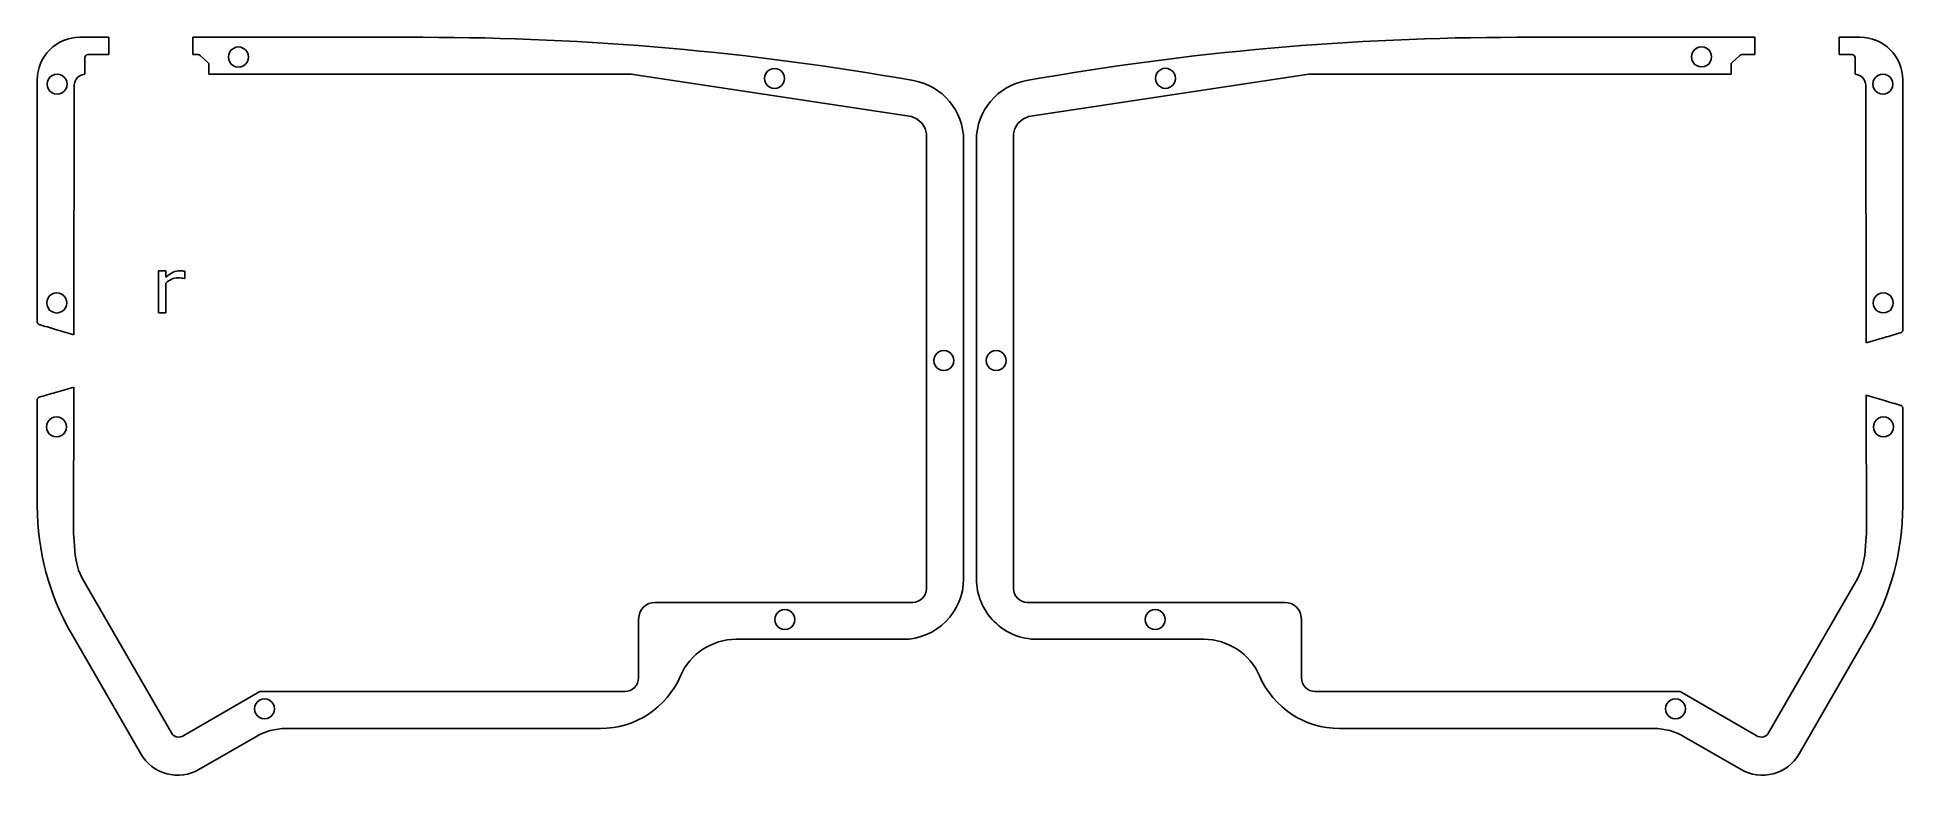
# Model space of a CAD drawing. Extents: x 0 to 308, y 0 to 122.
import ezdxf

# ---------------------------------------------------------------- set-up
doc = ezdxf.new("R2010")
doc.units = 0
doc.layers.add('Layer_1', color=7, linetype='CONTINUOUS')

msp = doc.modelspace()

# ---------------------------------------------------------------- linework, layer by layer
at = {"layer": 'Layer_1', "color": 7}
for points in [[(7.13285, 121.842896), (11.906052, 121.842896)], [(11.906052, 121.842896), (11.906052, 119.001359)], [(25.806035, 121.842896), (63.766131, 121.842896)], [(25.806035, 119.001359), (25.806035, 121.842896)], [(283.420842, 121.844359), (244.161931, 121.844359)], [(283.420842, 121.844359), (283.420842, 119.002822)], [(297.320825, 119.002822), (297.320825, 121.844359)], [(300.795213, 121.844359), (297.320825, 121.844359)], [(6.161235, 64.151251), (6.126731, 40.010326), (6.194678, 38.766785), (6.260454, 37.925649), (6.393272, 36.423135), (6.663022, 35.081329), (6.952354, 33.98196), (7.556574, 32.610812), (22.266226, 7.104664), (22.456311, 6.861804), (22.709138, 6.646539), (23.020648, 6.491176), (23.367146, 6.422437), (23.710627, 6.444397), (24.026034, 6.538166), (24.278102, 6.666568), (36.835776, 13.936171), (97.034277, 13.936171), (97.456734, 13.97869), (97.890449, 14.113178), (98.282487, 14.325823), (98.623307, 14.606969), (98.904447, 14.947805), (99.117101, 15.339837), (99.250636, 15.770473), (99.294104, 16.170363), (99.295162, 25.891091), (99.375209, 26.480158), (99.535978, 26.998635), (99.784043, 27.455967), (100.113195, 27.854985), (100.512215, 28.184126), (100.969539, 28.432199), (101.474678, 28.588832), (102.060534, 28.647808), (144.516736, 28.647834), (144.956293, 28.686199), (145.395134, 28.822274), (145.78717, 29.034919), (146.127988, 29.316065), (146.409131, 29.656874), (146.621785, 30.048934), (146.754027, 30.475415), (146.805893, 30.908908), (146.805865, 105.896943), (146.544575, 106.811456), (146.060318, 107.646379), (145.257902, 108.348458), (144.334931, 108.793003), (98.064894, 115.754158), (28.446031, 115.74548), (28.446031, 117.305615)], [(7.967242, 118.501361), (7.967242, 115.737886)], [(11.906052, 119.001359), (8.46724, 119.001359)], [(26.647218, 119.001359), (25.806035, 119.001359)], [(28.284688, 117.673465), (26.985874, 118.869208)], [(279.482029, 115.746948), (279.482029, 117.307078)], [(279.643374, 117.674925), (280.942186, 118.870668)], [(281.280844, 119.002822), (283.420842, 119.002822)], [(297.320825, 119.002822), (299.460823, 119.002822)], [(299.960821, 118.502821), (299.960821, 115.739349)], [(0.132856, 74.853422), (0.132856, 114.842905)], [(6.232413, 113.953766), (6.173586, 72.793591)], [(7.967242, 115.737886), (7.68817, 115.709833), (7.343834, 115.603206), (7.032274, 115.43437), (6.762074, 115.211636), (6.539957, 114.942537), (6.372605, 114.634244), (6.267351, 114.295202), (6.232413, 113.953766)], [(163.593132, 108.794463), (209.863169, 115.755621)], [(209.863169, 115.755621), (279.482029, 115.746943)], [(299.960821, 115.739349), (300.239893, 115.711296), (300.584229, 115.604666), (300.895789, 115.43583), (301.165989, 115.213096), (301.388106, 114.944), (301.555458, 114.635708), (301.660711, 114.296663), (301.69565, 113.955229)], [(301.69565, 113.955229), (301.756419, 71.436412)], [(307.795206, 73.504446), (307.795206, 114.844366)], [(161.867745, 107.64784), (162.670161, 108.349921)], [(162.670161, 108.349921), (163.593132, 108.794463)], [(152.905858, 104.858865), (152.905858, 32.547788)], [(155.022205, 104.860328), (155.022205, 32.54927)], [(161.122169, 30.910363), (161.122198, 105.898404)], [(161.122198, 105.898404), (161.383488, 106.812916)], [(161.383488, 106.812916), (161.867745, 107.64784)], [(301.785859, 71.445037), (301.756419, 71.436306)], [(0.132856, 44.516227), (0.132856, 62.091578)], [(301.768757, 62.802724), (301.801329, 40.011807)], [(307.795206, 44.517709), (307.795206, 60.743078)], [(301.801329, 40.011807), (301.733384, 38.768267)], [(301.667609, 37.927105), (301.534791, 36.424591)], [(301.733384, 38.768267), (301.667609, 37.927105)], [(300.975709, 33.983415), (300.371488, 32.612267)], [(301.265041, 35.082784), (300.975709, 33.983415)], [(301.534791, 36.424591), (301.265041, 35.082784)], [(161.174036, 30.47687), (161.122169, 30.910363)], [(300.371488, 32.612267), (285.661836, 7.10612)], [(161.306277, 30.050389), (161.174036, 30.47687)], [(161.518931, 29.658356), (161.306277, 30.050389)], [(161.800074, 29.31752), (161.518931, 29.658356)], [(162.140892, 29.036374), (161.800074, 29.31752)], [(162.532929, 28.823729), (162.140892, 29.036374)], [(162.97177, 28.687654), (162.532929, 28.823729)], [(163.411327, 28.649289), (162.97177, 28.687654)], [(205.867529, 28.649263), (163.411327, 28.649289)], [(206.453384, 28.590287), (205.867529, 28.649263)], [(206.958524, 28.433654), (206.453384, 28.590287)], [(207.415847, 28.185608), (206.958524, 28.433654)], [(207.814868, 27.85644), (207.415847, 28.185608)], [(208.14402, 27.457422), (207.814868, 27.85644)], [(208.392085, 27.00009), (208.14402, 27.457422)], [(208.552853, 26.48164), (208.392085, 27.00009)], [(208.632821, 25.892546), (208.552853, 26.48164)], [(208.633959, 16.171845), (208.6329, 25.892546)], [(17.224626, 3.63651), (5.749703, 23.533735)], [(142.905869, 22.54782), (115.39482, 22.54782)], [(165.022194, 22.549275), (192.533243, 22.549275)], [(290.703437, 3.637992), (302.17836, 23.535191)], [(208.677427, 15.771928), (208.633959, 16.171845)], [(208.810962, 15.341293), (208.677427, 15.771928)], [(209.023615, 14.94926), (208.810962, 15.341293)], [(209.304756, 14.60845), (209.023615, 14.94926)], [(209.645576, 14.327305), (209.304756, 14.60845)], [(210.037614, 14.114633), (209.645576, 14.327305)], [(210.471329, 13.980145), (210.037614, 14.114633)], [(210.893786, 13.937627), (210.471329, 13.980145)], [(271.092287, 13.937627), (210.893786, 13.937627)], [(283.64996, 6.668023), (271.092287, 13.937627)], [(36.149726, 6.490646), (26.795501, 1.075505)], [(93.018555, 7.836183), (41.159759, 7.836183)], [(214.909508, 7.837639), (266.768304, 7.837639)], [(271.778337, 6.492102), (281.132561, 1.07696)], [(283.902029, 6.539621), (283.64996, 6.668023)], [(284.217433, 6.445826), (283.902029, 6.539621)], [(284.560917, 6.423892), (284.217433, 6.445853)], [(284.907415, 6.492631), (284.560917, 6.423892)], [(285.218924, 6.647994), (284.907415, 6.492631)], [(285.471752, 6.863285), (285.218924, 6.647994)], [(285.661836, 7.10612), (285.471752, 6.863285)]]:
    msp.add_lwpolyline(points, dxfattribs=at)
for points in [[(34.946024, 118.596087)], [(276.282035, 118.59755)], [(5.032622, 114.101234)], [(123.381045, 115.075743)], [(187.847015, 115.077204)], [(306.195437, 114.102694)], [(4.981057, 78.022413)], [(306.247001, 78.023868)], [(151.305874, 68.517559)], [(159.922185, 68.519014)], [(4.951831, 57.57242)], [(306.276227, 57.573902)], [(125.072226, 25.797825)], [(186.155832, 25.79928)], [(39.2512, 11.086189)], [(271.976859, 11.087644)]]:
    msp.add_lwpolyline(points, close=True, dxfattribs=at)
at = {"layer": 'Layer_1', "color": 1}
for points in [[(20.147488, 83.324289), (21.313295, 83.324289)], [(20.147488, 76.397576), (20.147488, 83.324289)], [(21.313295, 83.324289), (21.313295, 82.301092)], [(24.469693, 83.249888), (24.469693, 82.053045)], [(21.313295, 81.315122), (21.313295, 76.397576)], [(24.469693, 82.053045), (24.407674, 82.053045)], [(21.313295, 76.397576), (20.147488, 76.397576)]]:
    msp.add_lwpolyline(points, dxfattribs=at)
at = {"layer": 'Layer_1', "color": 7}
for points in [[(7.13285, 121.842896), (5.276337, 121.842897), (3.495861, 121.1054), (2.183107, 119.792647)], [(32.470836, 120.025578), (31.960228, 119.730687), (31.645792, 119.185732), (31.646028, 118.596087)], [(34.121216, 120.025578), (33.610607, 120.320468), (32.981444, 120.320468), (32.470836, 120.025578)], [(34.946024, 118.596087), (34.94626, 119.185732), (34.631824, 119.730687), (34.121216, 120.025578)], [(144.657218, 114.704298), (117.955402, 119.454133), (90.887118, 121.842896), (63.766131, 121.842896)], [(244.161931, 121.844359), (217.040945, 121.844358), (189.97266, 119.455595), (163.270845, 114.705759)], [(273.806847, 120.027041), (273.296239, 119.73215), (272.981803, 119.187195), (272.982039, 118.59755)], [(275.457227, 120.027041), (274.946619, 120.321931), (274.317455, 120.321931), (273.806847, 120.027041)], [(276.282035, 118.59755), (276.282271, 119.187195), (275.967835, 119.73215), (275.457227, 120.027041)], [(305.744956, 119.794109), (304.432203, 121.106863), (302.651727, 121.84436), (300.795213, 121.844359)], [(2.183107, 119.792647), (0.870354, 118.479894), (0.132857, 116.699419), (0.132856, 114.842905)], [(8.46724, 119.001359), (8.191099, 119.001359), (7.967242, 118.777502), (7.967242, 118.501361)], [(26.985874, 118.869208), (26.893568, 118.954188), (26.772686, 119.001359), (26.647218, 119.001359)], [(28.446031, 117.305615), (28.446032, 117.445393), (28.387523, 117.578791), (28.284688, 117.673465)], [(31.646028, 118.596087), (31.645792, 118.006442), (31.960228, 117.461487), (32.470836, 117.166596)], [(32.470836, 117.166596), (32.981444, 116.871705), (33.610607, 116.871705), (34.121216, 117.166596)], [(34.121216, 117.166596), (34.631824, 117.461487), (34.94626, 118.006442), (34.946024, 118.596087)], [(272.982039, 118.59755), (272.981803, 118.007905), (273.296239, 117.46295), (273.806847, 117.168059)], [(273.806847, 117.168059), (274.317455, 116.873168), (274.946619, 116.873168), (275.457227, 117.168059)], [(275.457227, 117.168059), (275.967835, 117.46295), (276.282271, 118.007905), (276.282035, 118.59755)], [(279.643374, 117.674925), (279.54054, 117.580252), (279.48203, 117.446856), (279.482029, 117.307078)], [(281.280844, 119.002822), (281.155375, 119.002822), (281.034492, 118.95565), (280.942186, 118.870668)], [(299.814376, 118.856375), (299.720608, 118.950143), (299.593431, 119.002822), (299.460823, 119.002822)], [(299.960821, 118.502821), (299.960821, 118.635429), (299.908143, 118.762606), (299.814376, 118.856375)], [(307.795206, 114.844366), (307.795207, 116.70088), (307.05771, 118.481356), (305.744956, 119.794109)], [(2.557434, 115.530725), (2.046826, 115.235834), (1.73239, 114.690879), (1.732626, 114.101234)], [(1.732626, 114.101234), (1.73239, 113.511589), (2.046826, 112.966634), (2.557434, 112.671743)], [(4.207814, 115.530725), (3.697206, 115.825615), (3.068042, 115.825615), (2.557434, 115.530725)], [(5.032622, 114.101234), (5.032858, 114.690879), (4.718422, 115.235834), (4.207814, 115.530725)], [(4.207814, 112.671743), (4.718422, 112.966634), (5.032858, 113.511589), (5.032622, 114.101234)], [(120.906047, 116.504684), (120.395536, 116.20994), (120.081048, 115.665231), (120.081048, 115.075743)], [(120.081048, 115.075743), (120.081048, 114.486256), (120.395536, 113.941547), (120.906047, 113.646803)], [(122.556046, 116.504684), (122.045534, 116.799428), (121.416559, 116.799428), (120.906047, 116.504684)], [(123.381045, 115.075743), (123.381045, 115.665231), (123.066557, 116.20994), (122.556046, 116.504684)], [(122.556046, 113.646803), (123.066557, 113.941547), (123.381045, 114.486256), (123.381045, 115.075743)], [(152.905858, 104.858865), (152.905858, 109.706096), (149.429533, 113.855378), (144.657218, 114.704298)], [(163.270845, 114.705759), (158.498531, 113.856838), (155.022206, 109.707559), (155.022205, 104.860328)], [(185.372016, 116.506145), (184.861504, 116.211401), (184.547016, 115.666692), (184.547016, 115.077204)], [(184.547016, 115.077204), (184.547016, 114.487716), (184.861504, 113.943007), (185.372016, 113.648263)], [(187.022015, 116.506145), (186.511504, 116.800889), (185.882527, 116.800889), (185.372016, 116.506145)], [(187.847015, 115.077204), (187.847015, 115.666692), (187.532527, 116.211401), (187.022015, 116.506145)], [(187.022015, 113.648263), (187.532527, 113.943007), (187.847015, 114.487716), (187.847015, 115.077204)], [(303.720249, 115.532185), (303.209641, 115.237295), (302.895205, 114.692339), (302.895441, 114.102694)], [(302.895441, 114.102694), (302.895205, 113.51305), (303.209641, 112.968094), (303.720249, 112.673204)], [(305.370629, 115.532185), (304.860021, 115.827076), (304.230857, 115.827076), (303.720249, 115.532185)], [(306.195437, 114.102694), (306.195673, 114.692339), (305.881237, 115.237295), (305.370629, 115.532185)], [(305.370629, 112.673204), (305.881237, 112.968094), (306.195673, 113.51305), (306.195437, 114.102694)], [(2.557434, 112.671743), (3.068042, 112.376852), (3.697206, 112.376852), (4.207814, 112.671743)], [(120.906047, 113.646803), (121.416559, 113.352059), (122.045534, 113.352059), (122.556046, 113.646803)], [(185.372016, 113.648263), (185.882527, 113.353519), (186.511504, 113.353519), (187.022015, 113.648263)], [(303.720249, 112.673204), (304.230857, 112.378313), (304.860021, 112.378313), (305.370629, 112.673204)], [(2.50587, 79.451903), (1.995261, 79.157013), (1.680825, 78.612058), (1.681061, 78.022413)], [(1.681061, 78.022413), (1.680825, 77.432768), (1.995261, 76.887812), (2.50587, 76.592922)], [(4.156249, 79.451903), (3.645641, 79.746794), (3.016478, 79.746794), (2.50587, 79.451903)], [(4.981057, 78.022413), (4.981293, 78.612058), (4.666857, 79.157013), (4.156249, 79.451903)], [(4.156249, 76.592922), (4.666857, 76.887812), (4.981293, 77.432768), (4.981057, 78.022413)], [(303.771814, 79.453359), (303.261206, 79.158468), (302.946769, 78.613513), (302.947006, 78.023868)], [(302.947006, 78.023868), (302.946769, 77.434223), (303.261206, 76.889268), (303.771814, 76.594377)], [(305.422193, 79.453359), (304.911585, 79.748249), (304.282422, 79.748249), (303.771814, 79.453359)], [(306.247001, 78.023868), (306.247238, 78.613513), (305.932801, 79.158468), (305.422193, 79.453359)], [(305.422193, 76.594377), (305.932801, 76.889268), (306.247238, 77.434223), (306.247001, 78.023868)], [(0.162987, 74.700652), (0.14309, 74.749124), (0.132856, 74.801009), (0.132856, 74.853422)], [(0.248765, 74.570927), (0.211991, 74.608154), (0.182857, 74.652233), (0.162987, 74.700652)], [(0.328611, 74.50838), (0.299451, 74.525842), (0.272622, 74.546771), (0.248765, 74.570927)], [(0.421554, 74.467951), (0.388981, 74.477476), (0.357749, 74.49097), (0.328611, 74.50838)], [(3.153177, 73.673462), (2.248396, 73.936775), (1.32834, 74.204347), (0.421554, 74.467951)], [(2.50587, 76.592922), (3.016478, 76.298031), (3.645641, 76.298031), (4.156249, 76.592922)], [(303.771814, 76.594377), (304.282422, 76.299486), (304.911585, 76.299486), (305.422193, 76.594377)], [(6.173586, 72.793591), (5.17492, 73.084817), (4.149745, 73.383399), (3.153177, 73.673462)], [(304.775245, 72.32041), (303.788985, 72.031883), (302.774704, 71.734915), (301.785859, 71.445037)], [(307.507046, 73.119134), (306.600207, 72.854154), (305.680082, 72.585126), (304.775245, 72.32041)], [(307.644119, 73.190333), (307.603487, 73.157921), (307.556931, 73.133712), (307.507041, 73.119134)], [(307.744309, 73.308575), (307.718909, 73.263014), (307.684888, 73.22285), (307.644119, 73.190333)], [(307.782268, 73.403243), (307.773696, 73.370196), (307.760943, 73.338394), (307.744309, 73.308575)], [(307.795206, 73.504446), (307.795206, 73.470288), (307.790867, 73.436289), (307.782268, 73.403243)], [(148.830877, 69.946499), (148.320365, 69.651755), (148.005878, 69.107046), (148.005878, 68.517559)], [(148.005878, 68.517559), (148.005878, 67.928071), (148.320365, 67.383362), (148.830877, 67.088618)], [(150.480875, 69.946499), (149.970364, 70.241243), (149.341388, 70.241243), (148.830877, 69.946499)], [(151.305874, 68.517559), (151.305874, 69.107046), (150.991386, 69.651755), (150.480875, 69.946499)], [(150.480875, 67.088618), (150.991386, 67.383362), (151.305874, 67.928071), (151.305874, 68.517559)], [(157.447188, 69.947954), (156.936677, 69.65321), (156.622189, 69.108501), (156.622189, 68.519014)], [(156.622189, 68.519014), (156.622189, 67.929526), (156.936677, 67.384817), (157.447188, 67.090074)], [(159.097186, 69.947954), (158.586675, 70.242698), (157.957699, 70.242698), (157.447188, 69.947954)], [(159.922185, 68.519014), (159.922185, 69.108501), (159.607697, 69.65321), (159.097186, 69.947954)], [(159.097186, 67.090074), (159.607697, 67.384817), (159.922185, 67.929526), (159.922185, 68.519014)], [(148.830877, 67.088618), (149.341388, 66.793875), (149.970364, 66.793875), (150.480875, 67.088618)], [(157.447188, 67.090074), (157.957699, 66.79533), (158.586675, 66.79533), (159.097186, 67.090074)], [(0.132856, 62.091578), (0.132856, 62.125788), (0.137222, 62.159867), (0.145821, 62.192966)], [(0.145821, 62.192966), (0.15442, 62.226039), (0.167226, 62.257895), (0.183905, 62.287766)], [(0.183905, 62.287766), (0.209332, 62.333301), (0.243397, 62.373438), (0.284195, 62.405929)], [(0.284195, 62.405929), (0.324854, 62.438314), (0.371431, 62.462444), (0.421331, 62.476996)], [(0.421342, 62.476996), (1.326229, 62.740574), (2.244292, 63.008146), (3.147179, 63.271433)], [(3.147179, 63.271433), (4.14171, 63.561469), (5.164628, 63.860024), (6.161235, 64.151251)], [(301.768757, 62.802724), (302.765158, 62.511445), (303.787866, 62.212889), (304.78219, 61.9228)], [(304.78219, 61.9228), (305.684657, 61.65954), (306.602289, 61.39202), (307.506753, 61.128469)], [(2.476644, 59.001911), (1.966036, 58.707021), (1.651599, 58.162065), (1.651835, 57.57242)], [(4.127023, 59.001911), (3.616415, 59.296802), (2.987252, 59.296802), (2.476644, 59.001911)], [(4.951831, 57.57242), (4.952067, 58.162065), (4.637631, 58.707021), (4.127023, 59.001911)], [(303.80123, 59.002842), (303.290719, 58.708099), (302.976231, 58.16339), (302.976231, 57.573902)], [(305.451228, 59.002842), (304.940717, 59.297586), (304.311742, 59.297586), (303.80123, 59.002842)], [(306.276227, 57.573902), (306.276227, 58.16339), (305.961739, 58.708099), (305.451228, 59.002842)], [(307.506753, 61.128469), (307.539278, 61.118944), (307.570464, 61.10545), (307.59956, 61.088041)], [(307.59956, 61.088041), (307.62868, 61.070578), (307.655472, 61.049703), (307.679298, 61.025573)], [(307.679298, 61.025573), (307.716072, 60.988346), (307.745205, 60.944267), (307.765076, 60.895848)], [(307.765076, 60.895848), (307.784972, 60.847376), (307.795206, 60.795491), (307.795206, 60.743078)], [(1.651835, 57.57242), (1.651599, 56.982776), (1.966036, 56.43782), (2.476644, 56.14293)], [(2.476644, 56.14293), (2.987252, 55.848039), (3.616415, 55.848039), (4.127023, 56.14293)], [(4.127023, 56.14293), (4.637631, 56.43782), (4.952067, 56.982776), (4.951831, 57.57242)], [(302.976231, 57.573902), (302.976231, 56.984415), (303.290719, 56.439706), (303.80123, 56.144962)], [(303.80123, 56.144962), (304.311742, 55.850218), (304.940717, 55.850218), (305.451228, 56.144962)], [(305.451228, 56.144962), (305.961739, 56.439706), (306.276227, 56.984415), (306.276227, 57.573902)], [(0.132856, 44.516227), (0.132859, 37.15054), (2.069923, 29.914375), (5.749703, 23.533735)], [(302.17836, 23.535191), (305.858144, 29.915838), (307.795208, 37.152013), (307.795206, 44.517709)], [(142.905869, 22.54782), (148.428702, 22.54782), (152.905846, 27.024955), (152.905858, 32.547788)], [(155.022205, 32.54927), (155.022204, 29.897107), (156.07577, 27.353569), (157.951132, 25.478206)], [(122.596899, 27.227719), (122.08622, 26.932721), (121.771822, 26.387585), (121.772231, 25.797825)], [(121.772231, 25.797825), (121.771822, 25.208065), (122.08622, 24.662929), (122.596899, 24.367931)], [(124.247558, 27.227719), (123.736879, 27.522717), (123.107578, 27.522717), (122.596899, 27.227719)], [(125.072226, 25.797825), (125.072635, 26.387585), (124.758237, 26.932721), (124.247558, 27.227719)], [(124.247558, 24.367931), (124.758237, 24.662929), (125.072635, 25.208065), (125.072226, 25.797825)], [(157.951132, 25.478206), (159.826494, 23.602843), (162.370031, 22.549275), (165.022194, 22.549275)], [(183.680644, 27.228771), (183.170036, 26.933881), (182.8556, 26.388925), (182.855836, 25.79928)], [(182.855836, 25.79928), (182.8556, 25.209636), (183.170036, 24.66468), (183.680644, 24.36979)], [(185.331024, 27.228771), (184.820415, 27.523662), (184.191252, 27.523662), (183.680644, 27.228771)], [(186.155832, 25.79928), (186.156068, 26.388925), (185.841632, 26.933881), (185.331024, 27.228771)], [(185.331024, 24.36979), (185.841632, 24.66468), (186.156068, 25.209636), (186.155832, 25.79928)], [(115.39482, 22.54782), (111.404325, 22.547819), (107.795825, 20.175352), (106.214022, 16.511755)], [(122.596899, 24.367931), (123.107578, 24.072933), (123.736879, 24.072933), (124.247558, 24.367931)], [(183.680644, 24.36979), (184.191252, 24.074899), (184.820415, 24.074899), (185.331024, 24.36979)], [(201.714041, 16.51321), (200.132238, 20.176807), (196.523737, 22.549274), (192.533243, 22.549275)], [(93.018555, 7.836183), (98.754051, 7.836184), (103.940511, 11.246106), (106.214022, 16.511755)], [(201.714041, 16.51321), (203.987552, 11.247561), (209.174012, 7.837639), (214.909508, 7.837639)], [(36.776012, 12.51568), (36.265404, 12.220789), (35.950968, 11.675834), (35.951204, 11.086189)], [(38.426391, 12.51568), (37.915783, 12.81057), (37.28662, 12.81057), (36.776012, 12.51568)], [(39.2512, 11.086189), (39.251436, 11.675834), (38.936999, 12.220789), (38.426391, 12.51568)], [(269.501671, 12.517135), (268.991063, 12.222244), (268.676627, 11.677289), (268.676863, 11.087644)], [(271.152051, 12.517135), (270.641443, 12.812026), (270.01228, 12.812026), (269.501671, 12.517135)], [(271.976859, 11.087644), (271.977095, 11.677289), (271.662659, 12.222244), (271.152051, 12.517135)], [(35.951204, 11.086189), (35.950968, 10.496544), (36.265404, 9.951589), (36.776012, 9.656698)], [(36.776012, 9.656698), (37.28662, 9.361808), (37.915783, 9.361808), (38.426391, 9.656698)], [(38.426391, 9.656698), (38.936999, 9.951589), (39.251436, 10.496544), (39.2512, 11.086189)], [(268.676863, 11.087644), (268.676627, 10.497999), (268.991063, 9.953044), (269.501671, 9.658153)], [(269.501671, 9.658153), (270.01228, 9.363263), (270.641443, 9.363263), (271.152051, 9.658153)], [(271.152051, 9.658153), (271.662659, 9.953044), (271.977095, 10.497999), (271.976859, 11.087644)], [(41.159759, 7.836183), (39.400463, 7.836187), (37.672302, 7.372057), (36.149726, 6.490646)], [(271.778337, 6.492102), (270.255761, 7.373512), (268.5276, 7.837642), (266.768304, 7.837639)], [(17.224626, 3.63651), (18.153107, 2.026557), (19.683709, 0.851919), (21.479047, 0.371517)], [(286.449021, 0.372983), (288.24436, 0.85339), (289.77496, 2.028034), (290.703437, 3.637992)], [(21.479047, 0.371517), (23.274386, -0.108886), (25.187072, 0.144386), (26.795501, 1.075505)], [(281.132561, 1.07696), (282.740994, 0.145844), (284.653682, -0.107424), (286.449021, 0.372983)]]:
    msp.add_open_spline(points, degree=3, dxfattribs=at)
at = {"layer": 'Layer_1', "color": 1}
for points in [[(21.313295, 82.301092), (21.776316, 82.673176), (22.183526, 82.935695), (22.534927, 83.088651)], [(22.534927, 83.088651), (22.890458, 83.245761), (23.252196, 83.324289), (23.620145, 83.324289)], [(23.620145, 83.324289), (23.822707, 83.324289), (23.969463, 83.318204), (24.060409, 83.305768)], [(24.060409, 83.305689), (24.151372, 83.297487), (24.287802, 83.278834), (24.469693, 83.249888)], [(22.280691, 81.929035), (21.945816, 81.771926), (21.62335, 81.567297), (21.313295, 81.315122)], [(23.322486, 82.170891), (22.962811, 82.170891), (22.615545, 82.090272), (22.280691, 81.929035)], [(23.899198, 82.139882), (23.737961, 82.160519), (23.545725, 82.170891), (23.322486, 82.170891)], [(24.407674, 82.053045), (24.234055, 82.0944), (24.064563, 82.123345), (23.899198, 82.139882)]]:
    msp.add_open_spline(points, degree=3, dxfattribs=at)

doc.saveas('drawing.dxf')
